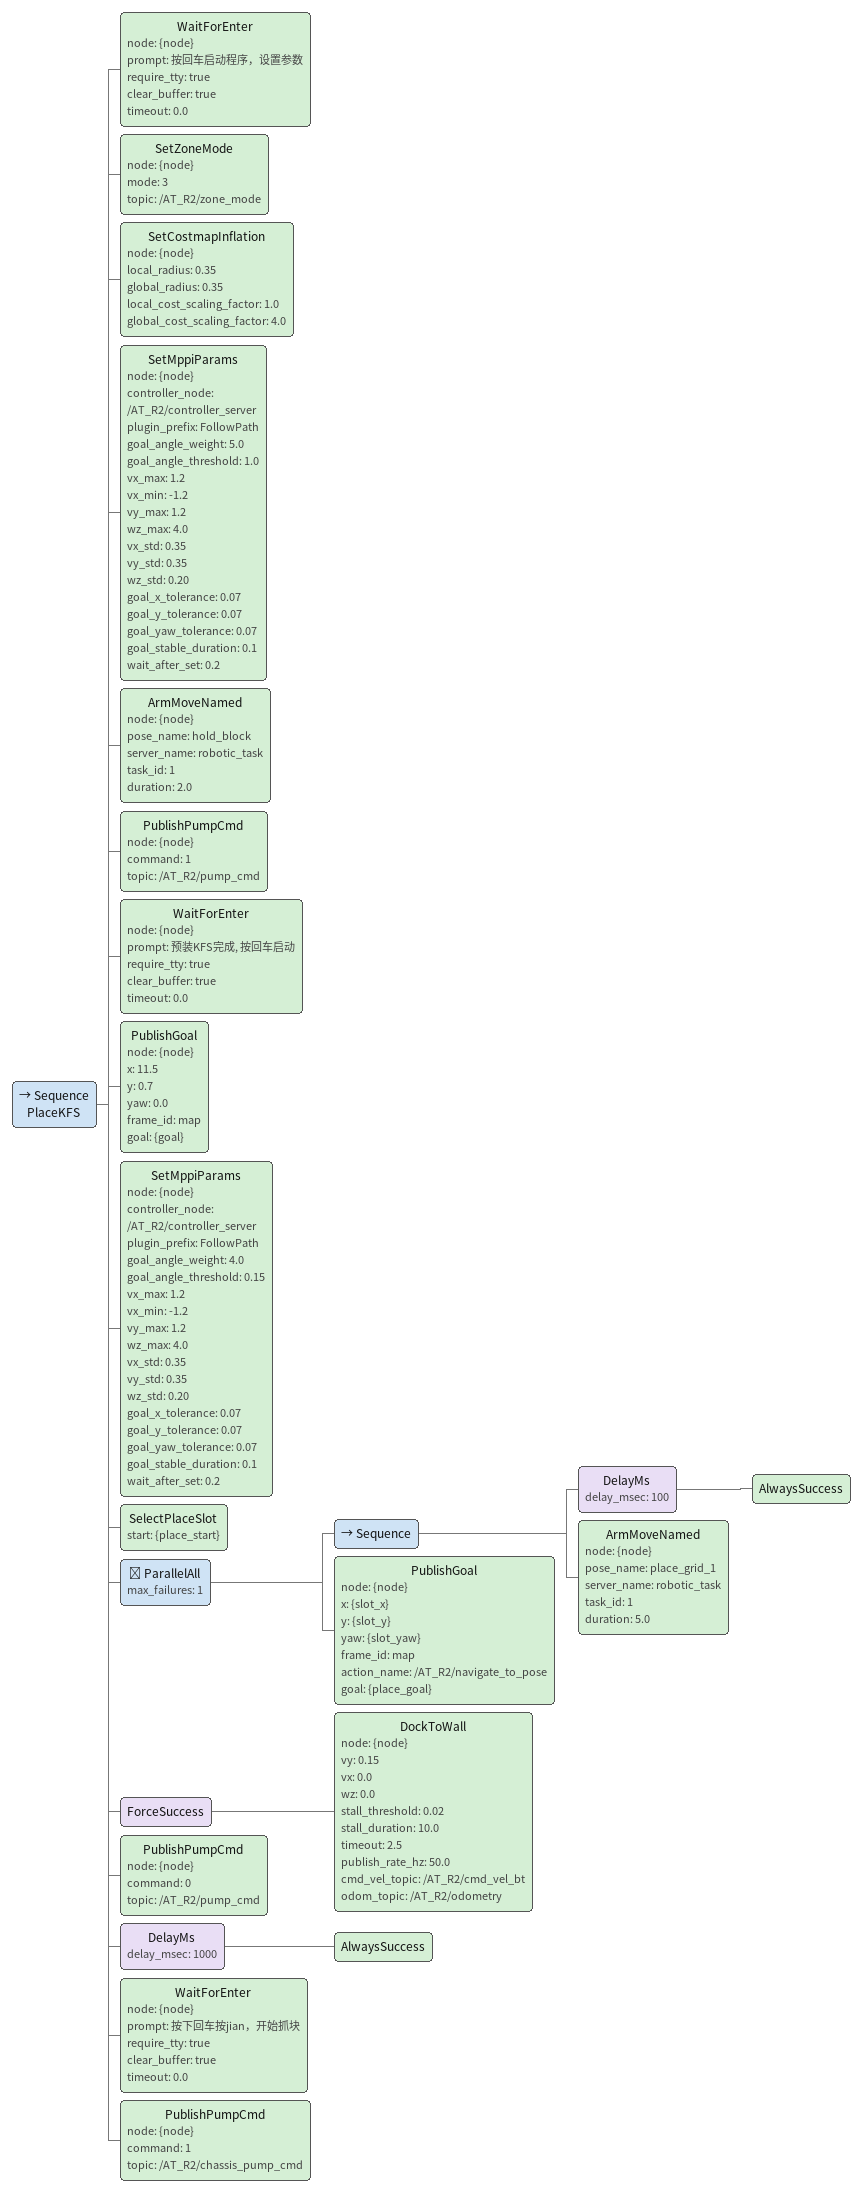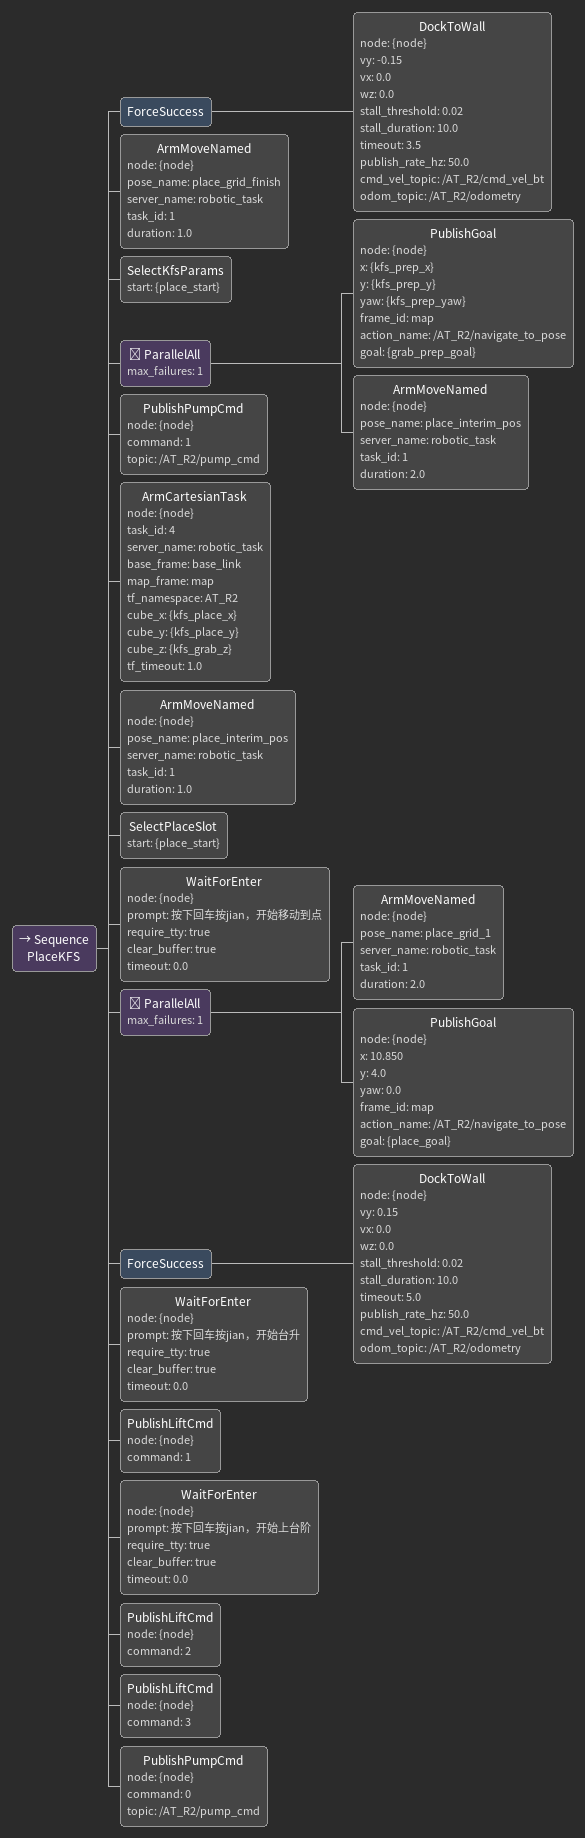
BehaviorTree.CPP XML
<Sequence name="PlaceKFS">
<WaitForEnter node="{node}" prompt="按回车启动程序，设置参数" require_tty="true" clear_buffer="true" timeout="0.0"/>
<SetZoneMode node="{node}" mode="3" topic="/AT_R2/zone_mode"/>

<SetCostmapInflation node="{node}" local_radius="0.35" global_radius="0.35" local_cost_scaling_factor="1.0" global_cost_scaling_factor="4.0"/>

<SetMppiParams node="{node}" controller_node="/AT_R2/controller_server" plugin_prefix="FollowPath" goal_angle_weight="5.0" goal_angle_threshold="1.0                   " vx_max="1.2" vx_min="-1.2" vy_max="1.2" wz_max="4.0" vx_std="0.35" vy_std="0.35" wz_std="0.20" goal_x_tolerance="0.07" goal_y_tolerance="0.07" goal_yaw_tolerance="0.07" goal_stable_duration="0.1" wait_after_set="0.2"/>
  <!-- ===== A 段: 预装 ===== -->
  <ArmMoveNamed node="{node}" pose_name="hold_block" server_name="robotic_task" task_id="1" duration="2.0"/>
  <PublishPumpCmd node="{node}" command="1" topic="/AT_R2/pump_cmd"/>

  <WaitForEnter node="{node}" prompt="预装KFS完成, 按回车启动" require_tty="true" clear_buffer="true" timeout="0.0"/>

  <PublishGoal node="{node}" x="11.5" y="0.7" yaw="0.0" frame_id="map" goal="{goal}"/>
  <SetMppiParams node="{node}" controller_node="/AT_R2/controller_server" plugin_prefix="FollowPath" goal_angle_weight="4.0" goal_angle_threshold="0.15" vx_max="1.2" vx_min="-1.2" vy_max="1.2" wz_max="4.0" vx_std="0.35" vy_std="0.35" wz_std="0.20" goal_x_tolerance="0.07" goal_y_tolerance="0.07" goal_yaw_tolerance="0.07" goal_stable_duration="0.1" wait_after_set="0.2"/>
  <!-- ===== B 段 (第 1 次): 放预装那个 KFS 到 slot_1 ===== -->
  <SelectPlaceSlot start="{place_start}"/>

  <!-- 1+2. 机械臂摆放置姿态 与 导航到预备点 并行 -->
  <ParallelAll max_failures="1">
    <Sequence>
      <DelayMs delay_msec="100">
        <AlwaysSuccess/>
      </DelayMs>
      <ArmMoveNamed node="{node}" pose_name="place_grid_1" server_name="robotic_task" task_id="1" duration="5.0"/>
    </Sequence>
    <PublishGoal node="{node}" x="{slot_x}" y="{slot_y}" yaw="{slot_yaw}" frame_id="map" action_name="/AT_R2/navigate_to_pose" goal="{place_goal}"/>
  </ParallelAll>
  <ForceSuccess>
    <DockToWall node="{node}" vy="0.15" vx="0.0" wz="0.0" stall_threshold="0.02" stall_duration="10.0" timeout="2.5" publish_rate_hz="50.0" cmd_vel_topic="/AT_R2/cmd_vel_bt" odom_topic="/AT_R2/odometry"/>
  </ForceSuccess>

  <!-- 3. 松气泵 放下 KFS -->
  <PublishPumpCmd node="{node}" command="0" topic="/AT_R2/pump_cmd"/>

  <DelayMs delay_msec="1000">
    <AlwaysSuccess/>
  </DelayMs>

  <WaitForEnter node="{node}" prompt="按下回车按jian，开始抓块" require_tty="true" clear_buffer="true" timeout="0.0"/>

  <PublishPumpCmd node="{node}" command="1" topic="/AT_R2/chassis_pump_cmd"/>

</Sequence>

<Sequence name="PlaceKFS">
<!-- ===== 抓取阶段: 取 kfs_1 放车上, 取 kfs_2 拿手上 ===== -->
  <ForceSuccess>
    <DockToWall node="{node}" vy="-0.15" vx="0.0" wz="0.0" stall_threshold="0.02" stall_duration="10.0" timeout="3.5" publish_rate_hz="50.0" cmd_vel_topic="/AT_R2/cmd_vel_bt" odom_topic="/AT_R2/odometry"/>
  </ForceSuccess>

  <ArmMoveNamed node="{node}" pose_name="place_grid_finish" server_name="robotic_task" task_id="1" duration="1.0"/>

  <!-- ===== C 段 #1: 取地上 kfs_1 ===== -->
  <SelectKfsParams start="{place_start}"/>

  <ParallelAll max_failures="1">
    <PublishGoal node="{node}" x="{kfs_prep_x}" y="{kfs_prep_y}" yaw="{kfs_prep_yaw}" frame_id="map" action_name="/AT_R2/navigate_to_pose" goal="{grab_prep_goal}"/>
    <ArmMoveNamed node="{node}" pose_name="place_interim_pos" server_name="robotic_task" task_id="1" duration="2.0"/>
  </ParallelAll>

  <PublishPumpCmd node="{node}" command="1" topic="/AT_R2/pump_cmd"/>

  <ArmCartesianTask node="{node}" task_id="4" server_name="robotic_task" base_frame="base_link" map_frame="map" tf_namespace="AT_R2" cube_x="{kfs_place_x}" cube_y="{kfs_place_y}" cube_z="{kfs_grab_z}" tf_timeout="1.0"/>

  <!-- ===== 并行: 放 kfs_1 到车上 + 选 kfs_2 并导航到 kfs_2 预备点 ===== -->

  <!-- ===== C 段 #2: 取地上 kfs_2 (拿在手上) ===== -->

  <ArmMoveNamed node="{node}" pose_name="place_interim_pos" server_name="robotic_task" task_id="1" duration="1.0"/>
  <!-- ===== B 段 #2: 放手上 kfs_2 到 priority[1] ===== -->
  <SelectPlaceSlot start="{place_start}"/>

  <WaitForEnter node="{node}" prompt="按下回车按jian，开始移动到点" require_tty="true" clear_buffer="true" timeout="0.0"/>

  <ParallelAll max_failures="1">
    <ArmMoveNamed node="{node}" pose_name="place_grid_1" server_name="robotic_task" task_id="1" duration="2.0"/>
    <PublishGoal node="{node}" x="10.850" y="4.0" yaw="0.0" frame_id="map" action_name="/AT_R2/navigate_to_pose" goal="{place_goal}"/>
  </ParallelAll>

  <ForceSuccess>
    <DockToWall node="{node}" vy="0.15" vx="0.0" wz="0.0" stall_threshold="0.02" stall_duration="10.0" timeout="5.0" publish_rate_hz="50.0" cmd_vel_topic="/AT_R2/cmd_vel_bt" odom_topic="/AT_R2/odometry"/>
  </ForceSuccess>

  <WaitForEnter node="{node}" prompt="按下回车按jian，开始台升" require_tty="true" clear_buffer="true" timeout="0.0"/>

  <PublishLiftCmd node="{node}" command="1"/>

  <WaitForEnter node="{node}" prompt="按下回车按jian，开始上台阶" require_tty="true" clear_buffer="true" timeout="0.0"/>
  <PublishLiftCmd node="{node}" command="2"/>
  <PublishLiftCmd node="{node}" command="3"/>

  <PublishPumpCmd node="{node}" command="0" topic="/AT_R2/pump_cmd"/>

</Sequence>
